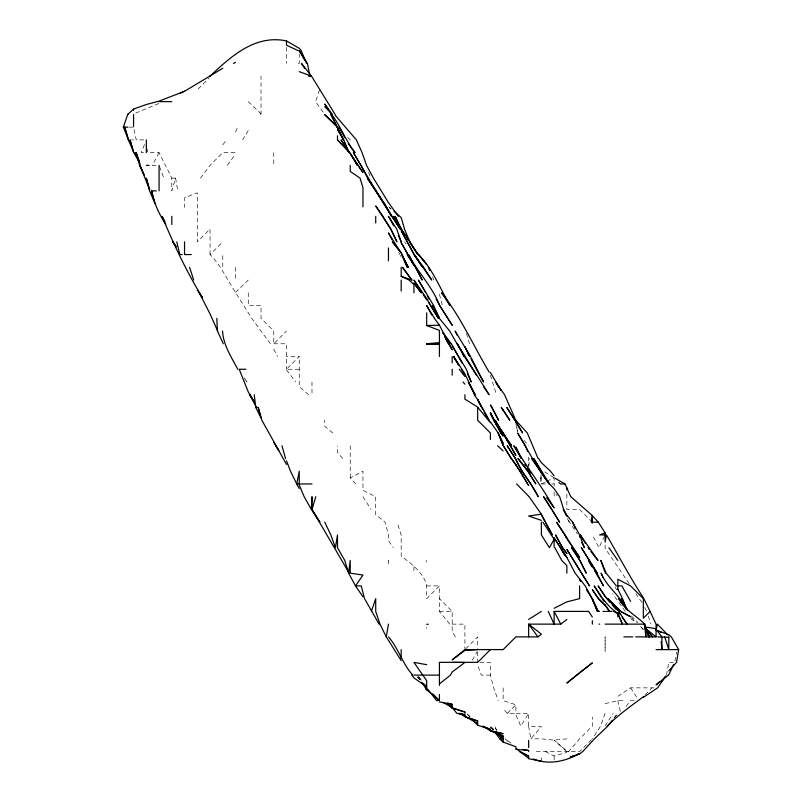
<?xml version="1.0" encoding="UTF-8"?>
<svg xmlns="http://www.w3.org/2000/svg" width="802" height="802" viewBox="0 0 802 802"><rect width="100%" height="100%" fill="white"/><g stroke="black" fill="none" stroke-linecap="round" stroke-linejoin="round"><path stroke-width="0.6" stroke-dasharray="4.01 3.01" d="M528.829 466.263L529.5 458.463M666.512 675.114L668.808 662.362L673.479 662.362M674.873 661.209L676.718 651.936M171.808 178.104L175.568 178.104L171.808 190.856L171.808 178.104L159.067 152.621L147.738 152.621L147.347 149.142M319.457 90.065L315.607 101.643L324.74 114.385M605.099 713.339L600.638 726.081L592.347 738.832M144.49 144.51L141.272 152.621L146.325 152.621M235.527 132.019L237.743 127.137M604.588 535.997L598.934 547.676L592.347 534.934M159.067 152.621L152.35 165.362L159.067 165.362M472.228 660.257L477.05 651.836M242.555 139.879L248.269 130.556M503.145 687.855L503.145 700.597L515.886 704.788L515.886 713.339L528.628 713.339L520.779 726.081L515.195 713.339L507.285 713.339L503.145 708.567M605.099 726.081L613.169 713.339M227.337 165.362L235.527 154.014M200.48 178.104L210.044 165.362L222.786 152.621L235.527 152.621M626.061 706.482L630.583 700.597L635.324 700.597M222.786 144.811L226.615 139.879M613.991 718.241L616.297 715.304M614.051 717.89L617.831 713.339M528.628 726.081L530.794 738.832L541.38 726.732L528.628 726.081L528.628 713.339M645.049 694.993L651.926 687.855M270.394 343.777L251.668 318.284L235.527 292.389C227.086 279.627 220.971 265.472 210.044 254.565L222.786 241.823M248.269 292.8L248.269 305.542L261.011 305.542L261.011 318.284L273.763 331.036L273.763 343.777L286.504 331.036M299.246 369.261L286.504 369.261L299.246 356.519L286.504 356.519M449.721 624.136L439.426 611.395L439.426 585.901L426.684 598.643L426.684 584.668C422.534 571.956 411.456 563.786 401.19 556.057L401.19 534.934L397.15 522.182M465.762 648.778L477.661 636.878L477.661 648.467M591.505 739.675L579.605 751.574L534.804 751.574M507.285 713.339L515.886 704.788M198.164 88.902L209.192 77.974M235.527 292.389L248.269 280.058M260.359 114.385L261.011 113.824L261.011 76.16M617.831 696.296L630.583 687.855L654.001 687.855M355.687 483.957L350.223 477.962L362.965 471.215L362.965 490.353L375.707 496.699L375.707 514.764L385.09 522.182L388.459 534.934L388.459 540.668L393.341 547.676M541.38 477L541.38 483.957L545.631 481.872M546.683 481.35L554.122 477.711L554.122 486.273M135.698 113.092L159.067 103.408M545.32 751.574L554.122 755.935L566.864 752.426M605.099 703.655L617.831 700.597L622.883 700.597M566.864 738.832L554.122 740.116L541.38 738.832L530.794 738.832M298.204 63.418L299.246 63.418L299.246 54.145M129.112 127.137L133.573 127.137L136.23 139.879L146.325 139.879M131.558 139.879L133.573 139.879M273.763 343.777L286.504 343.777L286.504 369.261M541.38 483.957L546.012 483.957M551.806 483.957L554.122 483.957M426.684 585.901L439.426 585.901M439.426 611.395L452.178 611.395L439.426 598.643M426.684 624.136L428.549 624.136L426.684 624.136L426.684 628.417M452.178 624.136L464.909 624.136L464.909 648.467M479.977 662.362L490.403 662.362L490.403 675.114L493.681 687.855L498.232 700.597M490.403 675.114L481.35 675.114L477.661 665.189M544.658 471.867L554.122 477.711M630.583 618.512L636.297 622.733M511.004 743.163L505.15 738.832L509.621 743.213M389.371 207.447L391.196 208.931M332.78 432.98L324.74 426.253L324.74 420.238M308.62 394.744L299.246 386.604L299.246 356.519M470.193 716.667L466.453 713.339L469.661 716.737M566.864 751.574L554.122 740.116L566.864 751.053L568.658 751.574L579.605 738.832L592.347 726.081L592.347 717.068M631.445 617.67L636.608 622.522M248.269 101.643L261.011 113.824M389.281 207.507L390.945 209.111M347.667 137.332L350.223 139.879L350.223 142.195M592.347 522.182L579.605 509.44L566.864 509.44L566.864 492.248M493.801 729.479L490.403 726.081L493.3 730M631.385 615.946L637.851 622.492M417.571 676.908L420.058 679.595M342.675 458.463L337.482 452.518L337.482 445.722M523.937 440.258L528.628 445.722M417.431 676.928L419.687 679.665M625.339 611.395L612.598 593.751M286.504 369.822L295.707 382.003M404.539 241.823L405.982 243.788M641.931 602.502L635.926 593.751M629.199 583.696L605.099 548.177L605.099 543.044M244.861 379.065L246.976 382.003L244.389 377.762M555.966 494.102L557.2 495.837M568.337 520.418L577.34 533.952M419.155 677.068L422.494 681.971M630.583 687.855L637.61 698.632M362.965 496.699L370.995 509.44M455.386 636.878L452.178 631.535L452.178 612.126M400.268 255.367L401.19 256.971M615.034 586.904L616.718 589.881M418.423 676.176L420.218 679.354M567.355 518.603L569.32 522.182M398.694 252.45L399.807 254.565M273.763 349.171L277.512 356.519M644.778 607.415L646.703 611.395M432.559 276.87L433.932 280.058M496.568 730.331L494.724 726.081L496.528 730.331M159.498 166.525L163.859 178.104M490.403 375.146L496.468 394.744M368.609 172.32L370.735 178.104M648.257 616.026L650.963 624.136M466.453 333.351L469.471 343.777M439.426 294.224L442.353 305.542M617.831 700.597L620.507 712.186M515.886 423.636L517.46 431.817M175.568 178.104L177.783 190.856M426.433 560.418L426.684 562.072M516.869 427.276L517.521 431.837M554.122 492.067L554.122 496.699M554.122 755.935L554.122 759.995M541.38 757.79L541.38 761.018M528.628 457.02L528.628 466.263M477.661 651.946L477.661 662.362M413.942 566.703L413.942 573.159M350.223 445.722L350.223 477.962M311.988 382.003L311.988 394.744M286.504 47.248L286.504 63.418M273.763 152.621L273.763 165.362M235.527 267.317L235.527 280.058M222.786 255.718L222.786 267.317M210.044 254.565L210.044 229.081L197.292 241.823L197.292 192.791L184.55 197.793L184.55 207.437M605.099 636.878L605.099 651.234L605.099 636.878M541.049 474.684L540.478 481.641L541.079 474.684M493.13 729.82L490.403 727.394L493.13 729.84M643.324 629.47L639.996 625.911L643.324 629.49M388.459 563.876L388.449 560.418L388.459 563.876"/><path stroke-width="1.2" d="M379.085 624.136L364.529 598.643L361.231 585.901L355.497 585.901L348.619 573.159L350.223 560.418L350.223 573.159L362.965 575.054L355.497 585.901L362.965 596.778M667.996 635.094L657.349 624.136L656.066 630.081L668.808 634.723L671.344 636.878L678.652 649.62L676.577 662.362L668.808 670.773M401.19 660.607L386.283 636.878L388.459 624.136M315.798 496.699L311.988 509.44L349.201 573.159M371.366 611.395L375.707 598.643L375.707 611.395L379.988 624.136L386.283 636.878M139.358 162.174L133.573 152.42L130.024 139.879L133.573 151.889L128.32 139.879L124.681 127.137L128.551 139.879L123.348 127.137L127.729 114.385L133.573 109.092L146.325 104.511L159.067 101.122L184.55 91.258L209.743 76.16M668.808 674.683L673.58 664.607M542.934 522.182L554.122 539.315L549.4 547.676L541.38 534.934L541.38 522.182M665.83 676.086L657.59 687.855L643.324 697.399M612.457 720.206L607.846 726.081L594.442 738.832L582.683 751.574L579.605 753.94L570.332 757.138M662.041 680.567L665.018 676.928M643.846 598.643L650.041 611.395L643.324 618.232L643.324 598.643L630.583 585.901L617.831 579.285L617.831 589.49M490.403 649.62L477.661 662.362L439.426 662.362L439.426 685.379M659.555 681.65L656.066 684.928L668.447 675.114M607.244 726.081C618.121 714.903 631.014 706.131 643.324 696.778M210.044 76.16C230.836 56.521 255.186 34.225 286.504 40.942L299.246 48.321L301.201 50.666L306.514 63.418M528.628 636.878L528.628 624.136L541.38 634.182L537.931 636.878L515.886 636.878L503.145 649.62L464.909 649.62L452.178 659.866L464.909 650.392L477.661 649.62M439.426 683.926L450.493 675.114L452.178 671.966L464.909 662.472L452.178 662.362M537.931 636.878L528.628 624.136L560.778 624.136L566.864 619.465M528.628 619.455L541.38 611.395M210.044 75.939L222.786 68.26M554.122 608.297L566.864 601.871L579.605 598.643L579.605 585.901M233.472 63.418L235.527 62.406M180.31 93.222L184.55 91.187M555.114 478.283L565.049 483.957L570.783 496.699L592.347 515.556L598.322 522.182L605.099 532.839L599.645 534.934L605.099 534.934M570.332 757.018L573.811 755.695M576.127 754.822L579.605 753.499C566.011 761.409 548.167 765.248 533.27 758.973M545.801 523.245L552.327 534.934L541.38 514.202L528.628 516.017L541.38 520.368M426.684 312.84L426.684 325.522L439.426 325.211L452.178 349.862L446.163 339.527M308.459 76.16L311.557 76.16L301.452 63.418L304.69 68.32M159.067 101.643L171.808 101.643M127.729 114.385L128.531 114.385M123.348 127.137L127.879 127.137M146.325 165.362L149.062 165.362M165.793 224.179C158.876 214.164 154.014 202.786 151.558 190.856L156.27 190.856M182.244 254.565L179.808 254.565L176.781 241.823M191.317 254.565L184.55 254.565L184.55 241.823M245.953 369.261L239.227 369.261L248.269 391.947L254.134 401.612M255.798 407.496L258.234 407.496L261.011 417.962L255.798 407.496L254.234 394.744M298.986 483.957L296.74 483.957L290.504 471.215L286.504 460.839M299.246 483.957L311.988 483.957M565.049 483.957L560.458 483.957L558.874 482.393M598.322 522.182L591.264 522.182L592.347 515.556L592.347 523.115M617.831 585.901L621.851 585.901L630.583 601.289M548.247 611.395L554.122 624.136L554.122 611.395L588.628 611.395L592.347 617.029M586.473 589.821L592.347 599.044L597.39 611.395L599.485 611.395M603.024 611.395L605.099 611.395M606.212 611.395L612.056 611.395M599.044 624.136L599.756 624.136M605.099 624.136L644.818 624.136L645.971 636.878L645.249 631.084M623.846 636.878L632.818 636.878M635.735 636.878L656.066 636.878L656.066 624.136L650.041 611.395M657.77 636.878L668.808 637.329M656.066 649.62L678.652 649.62M413.942 675.114L439.426 675.114M438.453 700.597L436.669 700.597L427.456 688.838M528.628 758.321L520.027 751.574M528.628 751.574L528.628 750.471L515.886 749.349L515.886 746.772L503.145 742.061L500.117 738.832M645.64 627.094L656.066 628.698M464.909 714.722L458.503 713.339L464.909 715.745L464.909 714.722L456.849 713.339L450.724 705.7L452.178 707.745L464.909 712.046L464.909 713.339M426.684 664.678L413.942 662.362L426.684 680.708L426.684 687.855M522.834 749.399L528.628 750.471M439.426 701.94L452.178 704.346L452.178 708.156L464.909 712.046M541.38 761.198L528.628 758.702L528.628 756.116L519.746 751.574L516.658 748.807M490.403 730.772L488.057 728.427L490.403 730.802L503.145 733.73L490.403 730.772L482.834 726.081L490.403 729.349L490.403 730.802L503.145 736.076L503.145 742.061M473.661 720.988L477.661 725.239L490.403 729.349M447.536 702.983L452.178 704.346M477.661 725.239L477.661 720.998L464.909 716.787L460.168 713.339L464.909 715.745M401.19 267.317L401.19 276.299L411.927 280.058L402.504 267.317L411.777 280.058M477.661 720.998L464.909 716.507L477.661 723.314M299.246 71.649L311.557 76.16M426.684 325.522L439.426 330.394L439.426 356.519M656.066 630.081L661.379 632.517M298.264 50.666L286.504 45.233L286.504 40.942M401.19 276.299L409.07 280.058L413.942 284.54L413.942 292.8M519.716 751.574L528.628 756.116M442.614 702.251L452.178 707.234L449.371 705.239M621.36 611.926L630.583 616.778L620.908 611.395L607.776 598.643L620.327 611.395M499.967 734.301L503.145 736.076M613.68 611.395L617.831 613.791L622.412 624.136L617.831 613.279C607.535 606.833 600.728 595.876 594.182 585.901L601.47 597.59M477.661 407.105L464.909 399.135L464.909 394.744M494.323 731.985L503.145 738.712L495.867 732.246M645.289 628.297L656.066 636.878M446.564 703.615L452.178 708.156M393.932 211.157L401.19 217.553L404.549 229.081M439.426 694.492L439.426 700.597L426.684 689.76L422.002 682.542M495.867 732.296L503.145 738.832L499.746 735.434M497.591 445.722L503.145 450.945M500.237 738.832L503.145 741.619L499.826 738.832L494.754 731.965M432.629 693.8L439.426 700.597M324.74 106.706C338.414 119.297 343.617 138.144 355.045 152.621L350.223 146.515M516.588 483.957L528.628 496.217M337.482 135.769L337.482 139.879L349.742 152.621L357.481 165.362L350.223 153.372L362.965 172.44L359.035 167.137M337.482 139.879L349.682 152.621L341 139.879L349.07 152.621L343.777 139.879L337.482 129.433L343.557 139.879L330.885 114.385L343.416 139.879M335.186 115.197L356.359 139.879L362.073 152.621L366.514 165.362L373.441 178.104L388.459 202.615L398.404 216.339M424.198 684.086L426.684 686.773L413.942 677.89L411.747 675.114M645.008 628.578L646.703 630.422M648.387 632.267L652.597 636.878L645.47 627.705M617.831 610.362L605.099 596.207L598.142 585.901L605.099 596.548L609.821 602.292M612.227 605.019L616.237 609.57M463.005 382.003L464.909 384.198M579.605 537.119L579.605 534.934L572.608 522.182L566.864 515.295L563.325 509.44L566.352 515.335M422.714 683.304L426.484 687.855L424.489 684.908M490.403 422.744L477.922 407.496M616.367 585.901L606.182 573.159L600.828 560.418L604.708 571.255M554.122 475.797L550.483 471.215L541.38 462.664L538.593 458.463M594.503 570.453L603.485 585.901L596.788 573.159L588.437 560.418L591.796 566.693M656.066 629.4L661.901 636.878L661.941 649.62L661.199 641.51M459.275 369.261L464.909 376.539M355.476 162.445L357.732 165.362M588.046 547.676L589.48 549.55M590.914 551.425L597.991 560.418L580.307 534.934L585.47 543.425M443.065 332.99L452.178 345.191L462.032 362.975M413.942 283.266L421.17 292.8L413.942 283.006M502.583 432.98L511.636 445.722L493.882 420.238L490.403 413.521L503.145 436.138L500.959 432.98L490.403 412.529L493.791 420.238L503.255 432.98L515.886 455.335L495.195 420.238L501.972 431.917M428.779 302.695L438.313 318.284L426.684 298.575L413.972 280.058L421.872 292.8M197.292 290.083L202.505 297.702C186.716 271.948 173.633 244.319 162.104 216.339L164.961 221.653M332.329 114.385L324.74 104.039L328.008 109.212M493.791 420.238L503.145 432.98L510.373 445.722M546.603 497.631L554.122 507.897C541.731 486.483 526.894 466.764 513.841 445.722L521.29 458.463L515.886 447.085L519.927 456.188M434.363 318.284L439.426 325.211M443.005 332.99L450.894 343.777M388.459 636.878C398.664 648.457 402.263 663.625 412.769 675.114M618.553 612.367L619.976 614.332M622.111 617.269L627.094 624.136L618.773 611.395M467.756 353.572L469.18 355.537M566.864 537.861L556.538 522.182L579.605 557.43L566.864 538.713M474.203 394.744L477.661 399.576L489.28 420.238M529.119 496.699L541.38 514.202M529.5 471.215L530.894 473.17M608.878 547.676L617.831 560.418M405.16 262.615L408.459 267.317L403.015 257.753M490.403 421.842L498.192 432.98L503.145 443.245L501.039 440.168M644.818 624.136C636.197 615.655 624.628 610.061 618.763 598.643L623.545 605.51M531.415 458.463L549.21 483.957C537.119 467.887 527.876 450.173 517.631 432.98L525.35 445.722L527.696 451.396M602.142 598.643L603.916 601.219M423.245 294.815L426.684 299.848M462.353 353.582L464.358 356.519L449.681 331.036L439.336 318.284L432.709 305.542L437.23 315.106M483.776 386.905L489.11 394.744L457.25 343.777L464.468 356.519M552.408 510.283L559.636 522.182L543.626 496.699L551.836 509.44M464.909 357.321L476.478 375.186M311.988 510.403L319.868 522.182L311.988 509.44L311.988 496.699L311.346 509.44L304.158 496.699L299.246 484.979M524.779 464.248L526.062 466.173M527.345 468.097L528.628 470.022M566.864 557.42L554.122 537.952L566.864 557.42L575.154 573.159L585.229 585.901L592.347 598.833L597.39 611.395M409.521 241.823L413.942 248.871L426.684 264.419L418.403 254.565C432.719 269.001 440.017 288.209 449.992 305.542L441.702 292.8C460.929 317.311 473.431 345.772 489.22 372.208M405.04 235.026L401.12 229.081L395.246 216.339C400.368 230.425 410.895 241.342 417.662 254.565L409.832 241.823L404.429 229.081M406.313 236.971L408.238 239.878M311.988 76.912L335.096 114.385M580.267 571.144L589.48 585.901L566.864 549.4L579.605 570.132M286.504 464.448L261.863 420.238L258.234 407.496M252.901 399.647L249.723 394.744L256.5 407.496M515.064 420.238L506.814 407.496L514.834 420.238M275.688 445.722L278.815 450.624L273.763 442.313M348.409 143.668L349.612 145.563M461.34 369.261L464.318 373.943M490.403 372.429L500.919 390.504M503.195 445.722L511.225 458.463L503.385 445.722L498.192 432.98L503.145 445.611M223.297 343.777L217.432 331.036L216.831 318.284M237.813 369.261C231.427 357.251 223.237 344.95 222.545 331.036M515.886 421.962L522.613 432.98L515.886 421.651M434.453 318.284L426.684 305.542L431.807 315.106M361.05 165.362L353.371 152.621C365.802 174.054 378.594 195.217 391.577 216.339L384.499 203.598L391.737 216.339L400.258 229.081L367.316 178.104L384.338 203.598L367.657 178.104L361.522 166.174M477.21 370.745L470.964 358.644M546.152 479.887L533.741 458.463L549.53 483.957L554.122 488.749L559.676 496.699L563.686 509.44L566.864 516.308M498.804 387.316L495.706 382.003L504.578 394.744L515.756 420.238M457.992 363.948L453.641 356.519L458.774 365.01L453.541 356.519L464.909 373.892L474.874 394.744L468.789 383.065M626.412 609.269C620.277 595.535 606.813 587.224 601.109 573.159L603.104 577.651M452.178 345.893L466.333 369.261L471.245 382.003L467.355 373.511M425.13 291.738L418.423 280.058L433.651 305.542L439.426 318.284L436.529 312.98M643.324 597.68C629.921 577.33 618.833 555.896 606.452 534.934L605.099 542.072L605.099 532.839M304.7 60.23L299.246 50.666L307.457 63.418L309.442 73.844M477.661 371.486L483.586 382.003L470.503 356.519L455.135 331.036L457.26 335.276M565.27 535.876L566.332 537.771M338.865 127.137L344.81 137.754M393.782 225.893L388.459 216.339L396.729 229.081L401.19 241.823L398.373 235.457M560.377 547.676L564.508 555.195M475.295 394.744L468.328 382.003L474.874 394.744M436.118 298.875L439.426 304.95C432.208 286.464 417.591 272.199 408.629 254.565L413.411 263.748M477.661 399.917L481.791 407.496L477.661 399.446M299.246 488.568L296.74 483.957L299.246 471.215L299.246 483.125M554.844 547.676L561.741 560.418L566.864 565.681L566.864 573.159M404.619 260.941L408.038 267.317L402.002 254.565L407.226 267.317L401.19 252.66L392.348 241.823L401.19 253.071L388.459 232.931L392.078 239.848M482.904 409.622L477.661 399.576M484.037 411.737L486.884 417.05M427.265 295.697L428.99 298.976M554.122 611.395L560.778 624.136M645.019 628.207L649.53 636.878L645.399 628.387M541.921 515.856L544.658 521.13M627.705 610.332L621.72 598.643L626.322 609.269M581.701 542.423L584.327 547.676L579.706 534.934M617.831 589.159L622.542 598.643L626.392 609.079M199.277 292.8L210.044 313.913L217.673 331.036M139.197 161.112L135.097 152.621L140.15 164.3M324.74 522.182L330.835 534.934L335.386 547.676L337.482 534.934L337.482 547.676L344.76 560.418L348.619 573.159M645.179 628.387L648.868 636.878L644.397 624.136L644.968 628.768M428.438 267.317L429.812 270.495M572.608 522.182L575.315 528.558M605.099 572.347L605.44 573.159M538.072 458.463L527.305 432.98L515.886 420.438L516.217 422.714M149.583 189.713L139.939 165.362L144.139 174.926L139.588 165.362L136.23 152.621L139.017 160.731M344.349 142.195L348.048 151.458M621.971 598.643L624.046 604.437M189.583 267.317L193.713 280.058M664.708 636.878L668.808 649.62L668.808 636.878M149.713 189.693L146.325 178.104L149.573 190.856L155.017 203.598L151.558 190.856M281.963 445.722L285.552 458.463M617.831 608.658L617.831 610.482M617.831 612.678L617.831 616.908M592.347 620.658L592.347 624.136M566.864 487.786L566.864 490.012M554.122 539.315L554.122 547.084M528.628 740.346L528.628 747.524M490.403 439.486L490.403 432.98L477.661 420.238L477.661 407.496M464.909 649.62L464.909 650.392M452.178 356.519L452.178 362.775M452.178 369.261L452.178 375.226M401.19 280.058L401.19 291.056M401.19 649.62L401.19 658.512M388.459 247.898L388.459 260.83M375.707 216.339L375.707 222.936M362.965 206.906L362.965 187.668L360.038 178.104L350.223 171.427L350.223 165.362M171.808 216.339L171.808 224.46M159.067 165.362L159.067 190.856M146.325 139.879L146.325 152.621M133.573 109.092L133.573 110.275M133.573 114.385L133.573 126.606M439.426 342.604L438.945 343.777L426.684 344.258L439.426 343.777L426.684 343.777L439.426 342.604M579.605 672.728L566.864 683.083L592.347 662.863L579.605 672.728M337.482 127.087L324.74 114.676L337.482 127.087M605.099 605.029L598.553 598.643L592.347 589.731L598.362 598.643L605.099 605.269L609.65 611.395L605.099 605.029M528.137 471.215L517.932 458.463L527.746 471.215L535.816 483.957L528.137 471.215M530.744 483.957L521.932 471.215L515.295 458.463L507.175 445.722L515.886 459.205C521.541 472.789 531.856 483.526 538.252 496.699L530.744 483.957M503.145 409.972L501.24 407.496L509.801 420.238L503.145 409.972M566.864 553.5L562.423 547.676L555.485 534.934L562.573 547.676L566.864 553.5M423.616 267.317L413.942 254.334L401.19 230.645L413.942 254.034L422.614 267.317L414.103 254.565L431.747 280.058L423.616 267.317M515.886 464.759L511.345 458.463L520.257 471.215L528.628 485.531L515.886 464.759M415.737 267.317L407.205 254.565L415.426 267.317L422.213 280.058L415.737 267.317M580.879 581.42L579.605 579.625L580.859 581.42M426.684 689.68L425.391 687.855L426.684 689.76M401.301 229.081L393.461 216.339L401.19 229.081M382.955 216.339L375.707 205.934L390.694 229.081L396.95 241.823L390.885 229.081L382.955 216.339M597.279 573.159L581.35 547.676L597.279 573.159M176.189 246.725L172.791 241.823L176.209 246.725M579.906 560.418L571.605 547.676L579.886 560.418L586.242 573.159L579.906 560.418M452.178 325.201L439.686 305.542L452.178 325.201M492.047 407.496L490.403 404.95L498.573 420.238L492.047 407.496M413.942 265.101L401.19 242.665L413.942 265.101M500.959 432.98L493.952 420.238L500.959 432.98M448.649 343.777L444.689 336.339L448.639 343.777M469.902 356.519L464.909 346.795L469.892 356.519M598.091 611.395L592.347 599.044L598.091 611.395"/></g></svg>
